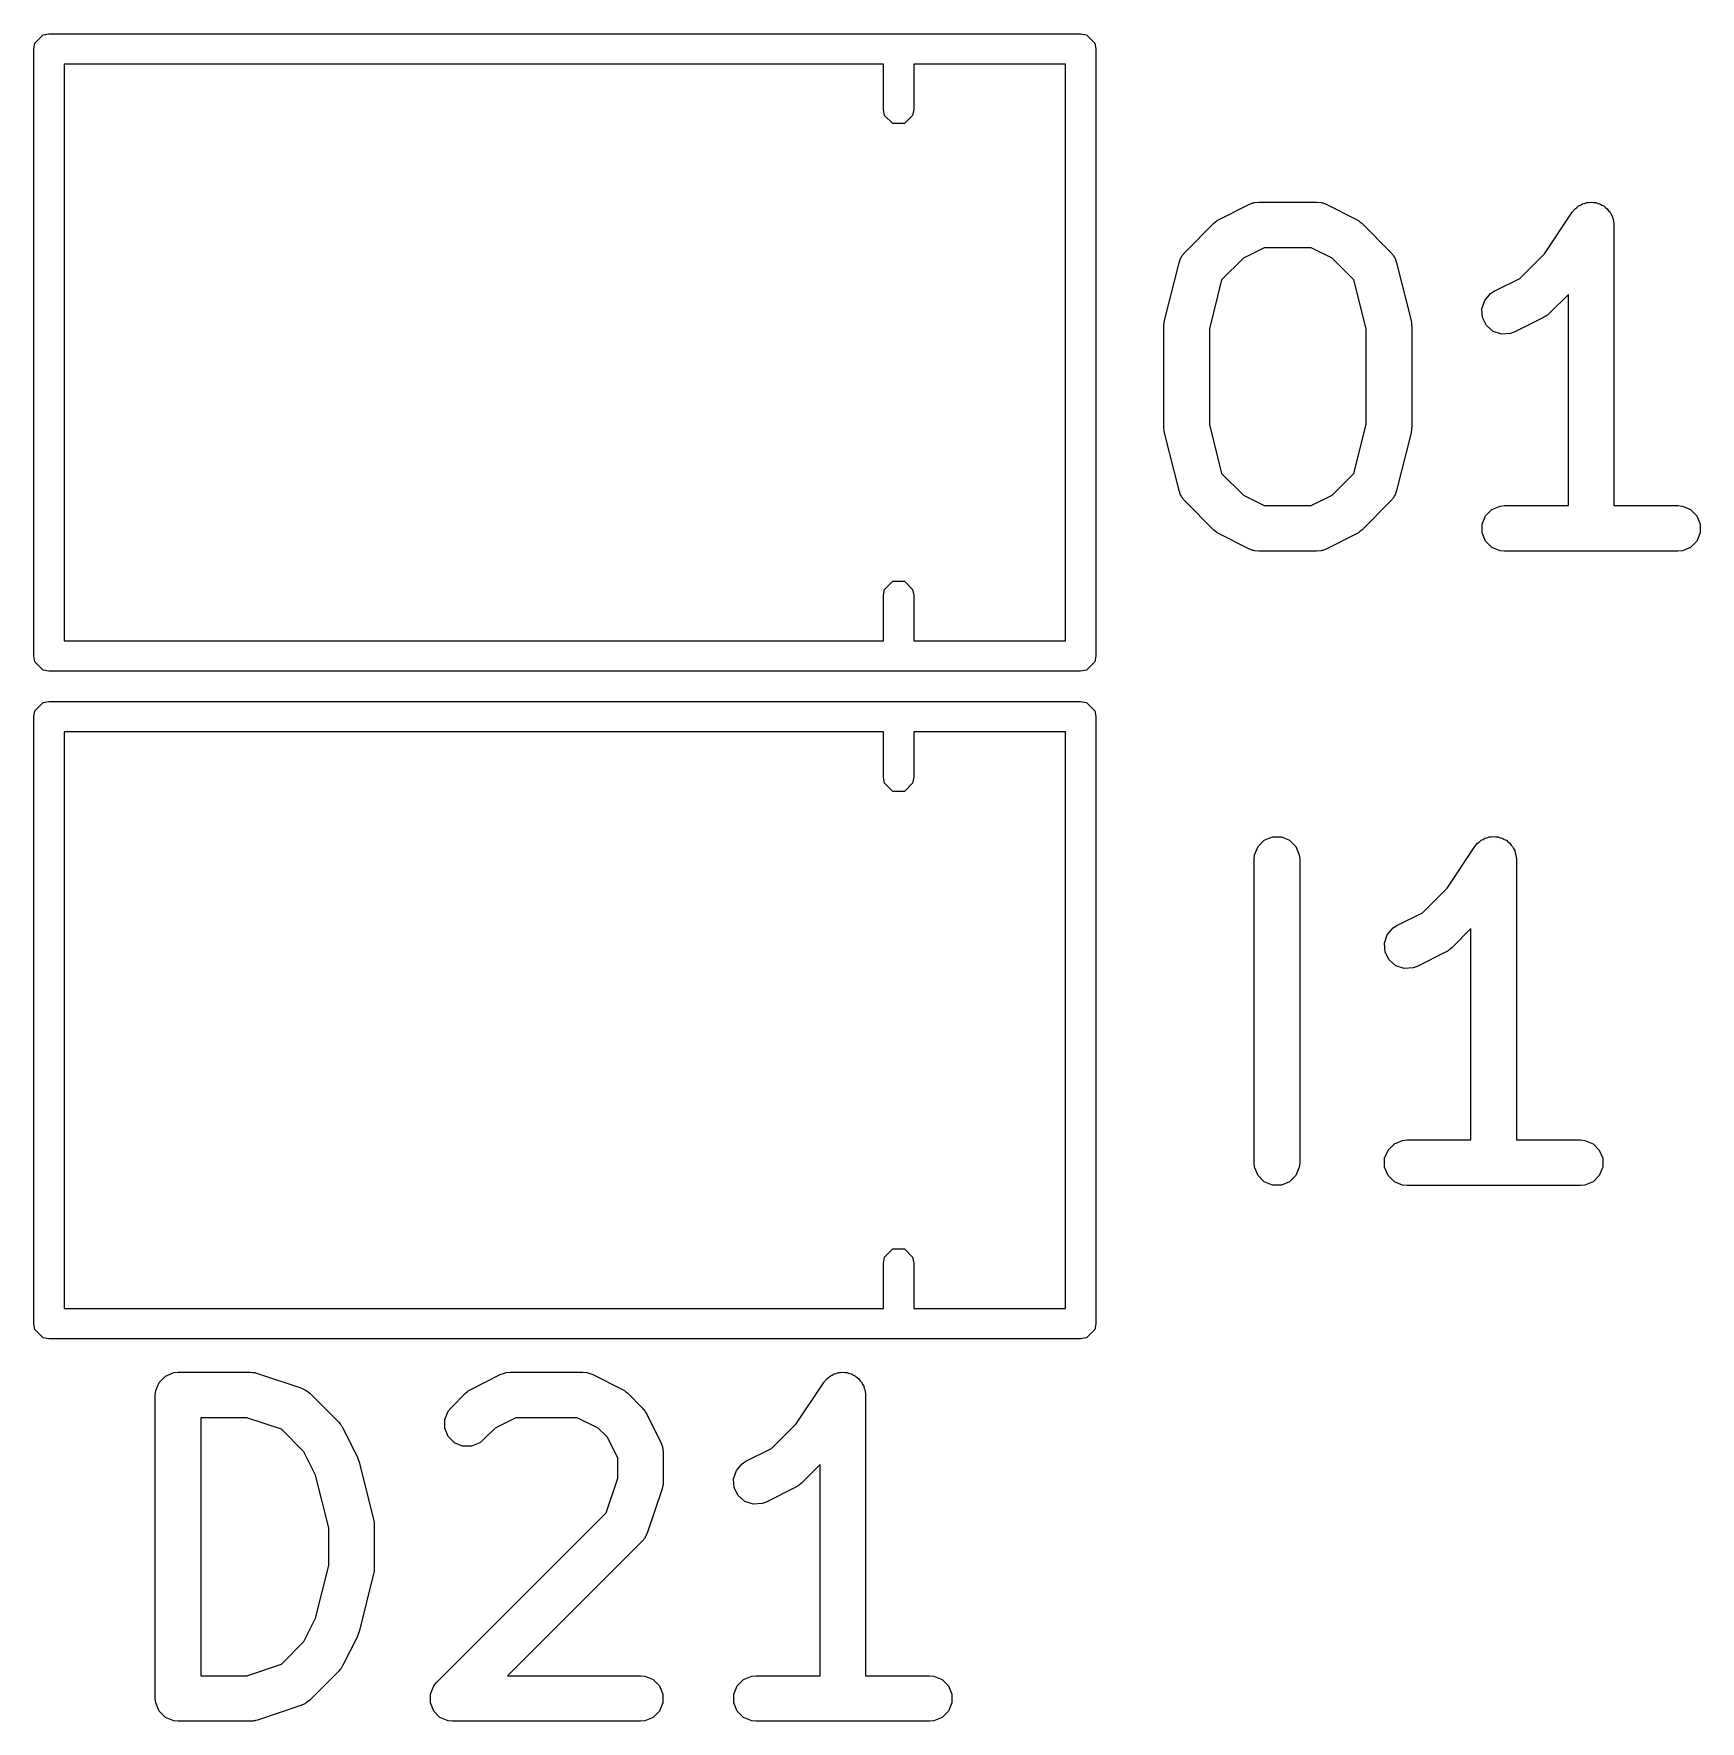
# Model space of a CAD drawing. Header units: inches. Extents: x 1.31 to 5.24, y -7.02 to -1.13.
# Drawn here: x 4.6665 to 4.8827, y -2.6846 to -2.4657 of the extents above; entities that cross this region are included whole.
import ezdxf

# ---------------------------------------------------------------- set-up
doc = ezdxf.new("R2010")
doc.units = ezdxf.units.IN
doc.header["$MEASUREMENT"] = 0
doc.layers.add('F.Silkscreen', color=41, linetype='CONTINUOUS', true_color=0xf2eda1)

msp = doc.modelspace()

# ---------------------------------------------------------------- linework, layer by layer
at = {"layer": 'F.Silkscreen', "linetype": 'CONTINUOUS'}
for p, q in [((4.66669, -2.46696), (4.66775, -2.4659)), ((4.66775, -2.4659), (4.6685, -2.46575)), ((4.6685, -2.46575), (4.80236, -2.46575)), ((4.80236, -2.46575), (4.80312, -2.4659)), ((4.80312, -2.4659), (4.80418, -2.46696)), ((4.66654, -2.46772), (4.66669, -2.46696)), ((4.66654, -2.54646), (4.66654, -2.46772)), ((4.80418, -2.46696), (4.80433, -2.46772)), ((4.80433, -2.46772), (4.80433, -2.54646)), ((4.77677, -2.46969), (4.67047, -2.46969)), ((4.67047, -2.46969), (4.67047, -2.54449)), ((4.77677, -2.47559), (4.77677, -2.46969)), ((4.78071, -2.46969), (4.78071, -2.47559)), ((4.80039, -2.46969), (4.78071, -2.46969)), ((4.80039, -2.54449), (4.80039, -2.46969)), ((4.77692, -2.47634), (4.77677, -2.47559)), ((4.78071, -2.47559), (4.78056, -2.47634)), ((4.77799, -2.47741), (4.77692, -2.47634)), ((4.77949, -2.47741), (4.77799, -2.47741)), ((4.78056, -2.47634), (4.77949, -2.47741)), ((4.82041, -2.48978), (4.82416, -2.4879)), ((4.82416, -2.4879), (4.8247, -2.4877)), ((4.8247, -2.4877), (4.82481, -2.48769)), ((4.82481, -2.48769), (4.82491, -2.48765)), ((4.82491, -2.48765), (4.82548, -2.48759)), ((4.82548, -2.48759), (4.83298, -2.48759)), ((4.83298, -2.48759), (4.83356, -2.48765)), ((4.83356, -2.48765), (4.83366, -2.48769)), ((4.83366, -2.48769), (4.83376, -2.4877)), ((4.83376, -2.4877), (4.8343, -2.4879)), ((4.8343, -2.4879), (4.83805, -2.48978)), ((4.86615, -2.4889), (4.86651, -2.48846)), ((4.86651, -2.48846), (4.86675, -2.4883)), ((4.86675, -2.4883), (4.86696, -2.48809)), ((4.86696, -2.48809), (4.86723, -2.48798)), ((4.86723, -2.48798), (4.86747, -2.48782)), ((4.86747, -2.48782), (4.86776, -2.48776)), ((4.86776, -2.48776), (4.86803, -2.48765)), ((4.86803, -2.48765), (4.86832, -2.48765)), ((4.86832, -2.48765), (4.8686, -2.48759)), ((4.8686, -2.48759), (4.86889, -2.48765)), ((4.86889, -2.48765), (4.86918, -2.48765)), ((4.86918, -2.48765), (4.86945, -2.48776)), ((4.86945, -2.48776), (4.86973, -2.48781)), ((4.86973, -2.48781), (4.86997, -2.48798)), ((4.86997, -2.48798), (4.87024, -2.48809)), ((4.87024, -2.48809), (4.87045, -2.48829)), ((4.87045, -2.48829), (4.87069, -2.48845)), ((4.87069, -2.48845), (4.87085, -2.4887)), ((4.87085, -2.4887), (4.87106, -2.4889)), ((4.8159, -2.49408), (4.81965, -2.49033)), ((4.81965, -2.49033), (4.81987, -2.49015)), ((4.81987, -2.49015), (4.81992, -2.49009)), ((4.81992, -2.49009), (4.82001, -2.49003)), ((4.82001, -2.49003), (4.82009, -2.48996)), ((4.82009, -2.48996), (4.82016, -2.48993)), ((4.82016, -2.48993), (4.82041, -2.48978)), ((4.83805, -2.48978), (4.8383, -2.48993)), ((4.8383, -2.48993), (4.83837, -2.48996)), ((4.83837, -2.48996), (4.83845, -2.49003)), ((4.83845, -2.49003), (4.83854, -2.49009)), ((4.83854, -2.49009), (4.83859, -2.49015)), ((4.83859, -2.49015), (4.83882, -2.49033)), ((4.83882, -2.49033), (4.84257, -2.49408)), ((4.86256, -2.49429), (4.86615, -2.48891)), ((4.86615, -2.48891), (4.86615, -2.4889)), ((4.86615, -2.4889), (4.86615, -2.4889)), ((4.86615, -2.4889), (4.86615, -2.4889)), ((4.87106, -2.4889), (4.87117, -2.48917)), ((4.87117, -2.48917), (4.87133, -2.48941)), ((4.87133, -2.48941), (4.87139, -2.4897)), ((4.87139, -2.4897), (4.8715, -2.48997)), ((4.8715, -2.48997), (4.87155, -2.49054)), ((4.87155, -2.49054), (4.87155, -2.49054)), ((4.87155, -2.49054), (4.87155, -2.49054)), ((4.87155, -2.49054), (4.87155, -2.49054)), ((4.87155, -2.49054), (4.87155, -2.52696)), ((4.81512, -2.49545), (4.81531, -2.49491)), ((4.81531, -2.49491), (4.81544, -2.49473)), ((4.81544, -2.49473), (4.81553, -2.49453)), ((4.81553, -2.49453), (4.8159, -2.49408)), ((4.82348, -2.49485), (4.82065, -2.49768)), ((4.82618, -2.4935), (4.82348, -2.49485)), ((4.83228, -2.4935), (4.82618, -2.4935)), ((4.83498, -2.49485), (4.83228, -2.4935)), ((4.83781, -2.49768), (4.83498, -2.49485)), ((4.84257, -2.49408), (4.84294, -2.49453)), ((4.84294, -2.49453), (4.84302, -2.49473)), ((4.84302, -2.49473), (4.84315, -2.49491)), ((4.84315, -2.49491), (4.84335, -2.49545)), ((4.85935, -2.49749), (4.86256, -2.49429)), ((4.81324, -2.50295), (4.81512, -2.49545)), ((4.84335, -2.49545), (4.84522, -2.50295)), ((4.85603, -2.49915), (4.85935, -2.49749)), ((4.82065, -2.49768), (4.81906, -2.50403)), ((4.8394, -2.50403), (4.83781, -2.49768)), ((4.85479, -2.50033), (4.85554, -2.49946)), ((4.85554, -2.49946), (4.85603, -2.49915)), ((4.86565, -2.49955), (4.86319, -2.50201)), ((4.86565, -2.52696), (4.86565, -2.49955)), ((4.85442, -2.50142), (4.85479, -2.50033)), ((4.85451, -2.50257), (4.85442, -2.50142)), ((4.81316, -2.50352), (4.81319, -2.50331)), ((4.81317, -2.50357), (4.81316, -2.50352)), ((4.81316, -2.50367), (4.81317, -2.50357)), ((4.81316, -2.51679), (4.81316, -2.50367)), ((4.81319, -2.50331), (4.81321, -2.50309)), ((4.81321, -2.50309), (4.81323, -2.50305)), ((4.81323, -2.50305), (4.81324, -2.50295)), ((4.81906, -2.50403), (4.81906, -2.51643)), ((4.8394, -2.51643), (4.8394, -2.50403)), ((4.84522, -2.50295), (4.84523, -2.50305)), ((4.84523, -2.50305), (4.84525, -2.50309)), ((4.84525, -2.50309), (4.84527, -2.50331)), ((4.84527, -2.50331), (4.8453, -2.50352)), ((4.8453, -2.50352), (4.8453, -2.50357)), ((4.8453, -2.50357), (4.84531, -2.50367)), ((4.84531, -2.50367), (4.84531, -2.51679)), ((4.85502, -2.5036), (4.85451, -2.50257)), ((4.85589, -2.50436), (4.85502, -2.5036)), ((4.86242, -2.50256), (4.85867, -2.50443)), ((4.86267, -2.5024), (4.86242, -2.50256)), ((4.86274, -2.50237), (4.86267, -2.5024)), ((4.86282, -2.50231), (4.86274, -2.50237)), ((4.86291, -2.50225), (4.86282, -2.50231)), ((4.86296, -2.50219), (4.86291, -2.50225)), ((4.86319, -2.50201), (4.86296, -2.50219)), ((4.85698, -2.50472), (4.85589, -2.50436)), ((4.85813, -2.50464), (4.85698, -2.50472)), ((4.85867, -2.50443), (4.85813, -2.50464)), ((4.81317, -2.51689), (4.81316, -2.51679)), ((4.81316, -2.51693), (4.81317, -2.51689)), ((4.81319, -2.51715), (4.81316, -2.51693)), ((4.81321, -2.51737), (4.81319, -2.51715)), ((4.81906, -2.51643), (4.82065, -2.52278)), ((4.83781, -2.52278), (4.8394, -2.51643)), ((4.84527, -2.51715), (4.84525, -2.51737)), ((4.8453, -2.51693), (4.84527, -2.51715)), ((4.84531, -2.51679), (4.8453, -2.51689)), ((4.8453, -2.51689), (4.8453, -2.51693)), ((4.81323, -2.51741), (4.81321, -2.51737)), ((4.81324, -2.51751), (4.81323, -2.51741)), ((4.81512, -2.52501), (4.81324, -2.51751)), ((4.84522, -2.51751), (4.84335, -2.52501)), ((4.84523, -2.51741), (4.84522, -2.51751)), ((4.84525, -2.51737), (4.84523, -2.51741)), ((4.82065, -2.52278), (4.82348, -2.52561)), ((4.83498, -2.52561), (4.83781, -2.52278)), ((4.81531, -2.52555), (4.81512, -2.52501)), ((4.81544, -2.52573), (4.81531, -2.52555)), ((4.81553, -2.52593), (4.81544, -2.52573)), ((4.8159, -2.52638), (4.81553, -2.52593)), ((4.82348, -2.52561), (4.82618, -2.52696)), ((4.83228, -2.52696), (4.83498, -2.52561)), ((4.84294, -2.52593), (4.84257, -2.52638)), ((4.84302, -2.52573), (4.84294, -2.52593)), ((4.84315, -2.52555), (4.84302, -2.52573)), ((4.84335, -2.52501), (4.84315, -2.52555)), ((4.81965, -2.53013), (4.8159, -2.52638)), ((4.82618, -2.52696), (4.83228, -2.52696)), ((4.84257, -2.52638), (4.83882, -2.53013)), ((4.8549, -2.52827), (4.85571, -2.52746)), ((4.85571, -2.52746), (4.85678, -2.52702)), ((4.85678, -2.52702), (4.85735, -2.52696)), ((4.85735, -2.52696), (4.86565, -2.52696)), ((4.87155, -2.52696), (4.87985, -2.52696)), ((4.87985, -2.52696), (4.88043, -2.52702)), ((4.88043, -2.52702), (4.88149, -2.52746)), ((4.88149, -2.52746), (4.88231, -2.52827)), ((4.81987, -2.53031), (4.81965, -2.53013)), ((4.81992, -2.53037), (4.81987, -2.53031)), ((4.82001, -2.53043), (4.81992, -2.53037)), ((4.83854, -2.53037), (4.83845, -2.53043)), ((4.83859, -2.53031), (4.83854, -2.53037)), ((4.83882, -2.53013), (4.83859, -2.53031)), ((4.85446, -2.52934), (4.8549, -2.52827)), ((4.85446, -2.53049), (4.85446, -2.52934)), ((4.88231, -2.52827), (4.88275, -2.52934)), ((4.88275, -2.52934), (4.88275, -2.53049)), ((4.82009, -2.53049), (4.82001, -2.53043)), ((4.82016, -2.53052), (4.82009, -2.53049)), ((4.82041, -2.53068), (4.82016, -2.53052)), ((4.82416, -2.53256), (4.82041, -2.53068)), ((4.8247, -2.53276), (4.82416, -2.53256)), ((4.8343, -2.53256), (4.83376, -2.53276)), ((4.83805, -2.53068), (4.8343, -2.53256)), ((4.8383, -2.53052), (4.83805, -2.53068)), ((4.83837, -2.53049), (4.8383, -2.53052)), ((4.83845, -2.53043), (4.83837, -2.53049)), ((4.8549, -2.53155), (4.85446, -2.53049)), ((4.85571, -2.53237), (4.8549, -2.53155)), ((4.85678, -2.53281), (4.85571, -2.53237)), ((4.88149, -2.53237), (4.88043, -2.53281)), ((4.88231, -2.53155), (4.88149, -2.53237)), ((4.88275, -2.53049), (4.88231, -2.53155)), ((4.82481, -2.53277), (4.8247, -2.53276)), ((4.82491, -2.53281), (4.82481, -2.53277)), ((4.82548, -2.53287), (4.82491, -2.53281)), ((4.83298, -2.53287), (4.82548, -2.53287)), ((4.83356, -2.53281), (4.83298, -2.53287)), ((4.83366, -2.53277), (4.83356, -2.53281)), ((4.83376, -2.53276), (4.83366, -2.53277)), ((4.85735, -2.53287), (4.85678, -2.53281)), ((4.87985, -2.53287), (4.85735, -2.53287)), ((4.88043, -2.53281), (4.87985, -2.53287)), ((4.77692, -2.53783), (4.77799, -2.53676)), ((4.77799, -2.53676), (4.77949, -2.53676)), ((4.77949, -2.53676), (4.78056, -2.53783)), ((4.77677, -2.53858), (4.77692, -2.53783)), ((4.77677, -2.54449), (4.77677, -2.53858)), ((4.78056, -2.53783), (4.78071, -2.53858)), ((4.78071, -2.53858), (4.78071, -2.54449)), ((4.67047, -2.54449), (4.77677, -2.54449)), ((4.78071, -2.54449), (4.80039, -2.54449)), ((4.66669, -2.54721), (4.66654, -2.54646)), ((4.66775, -2.54828), (4.66669, -2.54721)), ((4.80418, -2.54721), (4.80312, -2.54828)), ((4.80433, -2.54646), (4.80418, -2.54721)), ((4.6685, -2.54843), (4.66775, -2.54828)), ((4.80236, -2.54843), (4.6685, -2.54843)), ((4.80312, -2.54828), (4.80236, -2.54843)), ((4.66654, -2.55433), (4.66669, -2.55358)), ((4.66654, -2.63307), (4.66654, -2.55433)), ((4.66669, -2.55358), (4.66775, -2.55251)), ((4.66775, -2.55251), (4.6685, -2.55236)), ((4.6685, -2.55236), (4.80236, -2.55236)), ((4.80236, -2.55236), (4.80312, -2.55251)), ((4.80312, -2.55251), (4.80418, -2.55358)), ((4.80418, -2.55358), (4.80433, -2.55433)), ((4.80433, -2.55433), (4.80433, -2.63307)), ((4.77677, -2.5563), (4.67047, -2.5563)), ((4.67047, -2.5563), (4.67047, -2.6311)), ((4.77677, -2.5622), (4.77677, -2.5563)), ((4.78071, -2.5563), (4.78071, -2.5622)), ((4.80039, -2.5563), (4.78071, -2.5563)), ((4.80039, -2.6311), (4.80039, -2.5563)), ((4.77692, -2.56296), (4.77677, -2.5622)), ((4.77799, -2.56402), (4.77692, -2.56296)), ((4.78056, -2.56296), (4.77949, -2.56402)), ((4.78071, -2.5622), (4.78056, -2.56296)), ((4.77949, -2.56402), (4.77799, -2.56402)), ((4.82493, -2.57225), (4.82537, -2.57119)), ((4.82537, -2.57119), (4.82619, -2.57037)), ((4.82619, -2.57037), (4.82725, -2.56993)), ((4.82725, -2.56993), (4.8284, -2.56993)), ((4.8284, -2.56993), (4.82947, -2.57037)), ((4.82947, -2.57037), (4.83028, -2.57119)), ((4.83028, -2.57119), (4.83072, -2.57225)), ((4.8499, -2.57657), (4.85349, -2.57119)), ((4.85349, -2.57118), (4.85386, -2.57074)), ((4.85349, -2.57119), (4.85349, -2.57118)), ((4.85349, -2.57119), (4.85349, -2.57119)), ((4.85349, -2.57119), (4.85349, -2.57119)), ((4.85386, -2.57074), (4.8541, -2.57058)), ((4.8541, -2.57058), (4.85431, -2.57037)), ((4.85431, -2.57037), (4.85457, -2.57026)), ((4.85457, -2.57026), (4.85481, -2.5701)), ((4.85481, -2.5701), (4.8551, -2.57004)), ((4.8551, -2.57004), (4.85537, -2.56993)), ((4.85537, -2.56993), (4.85566, -2.56993)), ((4.85566, -2.56993), (4.85594, -2.56987)), ((4.85594, -2.56987), (4.85623, -2.56993)), ((4.85623, -2.56993), (4.85652, -2.56993)), ((4.85652, -2.56993), (4.85679, -2.57004)), ((4.85679, -2.57004), (4.85707, -2.5701)), ((4.85707, -2.5701), (4.85732, -2.57026)), ((4.85732, -2.57026), (4.85759, -2.57037)), ((4.85759, -2.57037), (4.85779, -2.57058)), ((4.85779, -2.57058), (4.85803, -2.57074)), ((4.85803, -2.57074), (4.8582, -2.57098)), ((4.8582, -2.57098), (4.8584, -2.57119)), ((4.8584, -2.57119), (4.85851, -2.57145)), ((4.85851, -2.57145), (4.85867, -2.57169)), ((4.85867, -2.57169), (4.85873, -2.57198)), ((4.82487, -2.57283), (4.82493, -2.57225)), ((4.82487, -2.6122), (4.82487, -2.57283)), ((4.83072, -2.57225), (4.83078, -2.57283)), ((4.83078, -2.57283), (4.83078, -2.6122)), ((4.85873, -2.57198), (4.85884, -2.57225)), ((4.85884, -2.57225), (4.8589, -2.57282)), ((4.8589, -2.57282), (4.8589, -2.57282)), ((4.8589, -2.57282), (4.8589, -2.57283)), ((4.8589, -2.57283), (4.8589, -2.57283)), ((4.8589, -2.57283), (4.8589, -2.60924)), ((4.8467, -2.57977), (4.8499, -2.57657)), ((4.84338, -2.58144), (4.8467, -2.57977)), ((4.84177, -2.58371), (4.84213, -2.58261)), ((4.84213, -2.58261), (4.84289, -2.58174)), ((4.84289, -2.58174), (4.84338, -2.58144)), ((4.85299, -2.58183), (4.85054, -2.58429)), ((4.85299, -2.60924), (4.85299, -2.58183)), ((4.84185, -2.58486), (4.84177, -2.58371)), ((4.84237, -2.58589), (4.84185, -2.58486)), ((4.84977, -2.58484), (4.84602, -2.58672)), ((4.85002, -2.58469), (4.84977, -2.58484)), ((4.85009, -2.58466), (4.85002, -2.58469)), ((4.85017, -2.58459), (4.85009, -2.58466)), ((4.85026, -2.58453), (4.85017, -2.58459)), ((4.85031, -2.58447), (4.85026, -2.58453)), ((4.85054, -2.58429), (4.85031, -2.58447)), ((4.84324, -2.58664), (4.84237, -2.58589)), ((4.84433, -2.58701), (4.84324, -2.58664)), ((4.84548, -2.58692), (4.84433, -2.58701)), ((4.84602, -2.58672), (4.84548, -2.58692)), ((4.8418, -2.61162), (4.84224, -2.61056)), ((4.84224, -2.61056), (4.84306, -2.60974)), ((4.84306, -2.60974), (4.84412, -2.6093)), ((4.84412, -2.6093), (4.8447, -2.60924)), ((4.8447, -2.60924), (4.85299, -2.60924)), ((4.8589, -2.60924), (4.8672, -2.60924)), ((4.8672, -2.60924), (4.86777, -2.6093)), ((4.86777, -2.6093), (4.86884, -2.60974)), ((4.86884, -2.60974), (4.86965, -2.61056)), ((4.86965, -2.61056), (4.87009, -2.61162)), ((4.82493, -2.61277), (4.82487, -2.6122)), ((4.82537, -2.61384), (4.82493, -2.61277)), ((4.83072, -2.61277), (4.83028, -2.61384)), ((4.83078, -2.6122), (4.83072, -2.61277)), ((4.8418, -2.61277), (4.8418, -2.61162)), ((4.84224, -2.61384), (4.8418, -2.61277)), ((4.87009, -2.61277), (4.86965, -2.61384)), ((4.87009, -2.61162), (4.87009, -2.61277)), ((4.82619, -2.61465), (4.82537, -2.61384)), ((4.82725, -2.61509), (4.82619, -2.61465)), ((4.8284, -2.61509), (4.82725, -2.61509)), ((4.82947, -2.61465), (4.8284, -2.61509)), ((4.83028, -2.61384), (4.82947, -2.61465)), ((4.84306, -2.61465), (4.84224, -2.61384)), ((4.84412, -2.61509), (4.84306, -2.61465)), ((4.8447, -2.61515), (4.84412, -2.61509)), ((4.8672, -2.61515), (4.8447, -2.61515)), ((4.86777, -2.61509), (4.8672, -2.61515)), ((4.86884, -2.61465), (4.86777, -2.61509)), ((4.86965, -2.61384), (4.86884, -2.61465)), ((4.77677, -2.6252), (4.77692, -2.62444)), ((4.77692, -2.62444), (4.77799, -2.62338)), ((4.77799, -2.62338), (4.77949, -2.62338)), ((4.77949, -2.62338), (4.78056, -2.62444)), ((4.78056, -2.62444), (4.78071, -2.6252)), ((4.77677, -2.6311), (4.77677, -2.6252)), ((4.78071, -2.6252), (4.78071, -2.6311)), ((4.66669, -2.63382), (4.66654, -2.63307)), ((4.67047, -2.6311), (4.77677, -2.6311)), ((4.78071, -2.6311), (4.80039, -2.6311)), ((4.80433, -2.63307), (4.80418, -2.63382)), ((4.66775, -2.63489), (4.66669, -2.63382)), ((4.6685, -2.63504), (4.66775, -2.63489)), ((4.80236, -2.63504), (4.6685, -2.63504)), ((4.80312, -2.63489), (4.80236, -2.63504)), ((4.80418, -2.63382), (4.80312, -2.63489)), ((4.68362, -2.63986), (4.68469, -2.63942)), ((4.68469, -2.63942), (4.68526, -2.63936)), ((4.68526, -2.63936), (4.69464, -2.63936)), ((4.69464, -2.63936), (4.69493, -2.63939)), ((4.69493, -2.63939), (4.69501, -2.63939)), ((4.69501, -2.63939), (4.69511, -2.63941)), ((4.69511, -2.63941), (4.69521, -2.63942)), ((4.69521, -2.63942), (4.69529, -2.63945)), ((4.69529, -2.63945), (4.69557, -2.63951)), ((4.69557, -2.63951), (4.7012, -2.64139)), ((4.72331, -2.64155), (4.72706, -2.63967)), ((4.72706, -2.63967), (4.7276, -2.63947)), ((4.7276, -2.63947), (4.72771, -2.63946)), ((4.72771, -2.63946), (4.72781, -2.63942)), ((4.72781, -2.63942), (4.72838, -2.63936)), ((4.72838, -2.63936), (4.73776, -2.63936)), ((4.73776, -2.63936), (4.73833, -2.63942)), ((4.73833, -2.63942), (4.73843, -2.63946)), ((4.73843, -2.63946), (4.73854, -2.63947)), ((4.73854, -2.63947), (4.73908, -2.63967)), ((4.73908, -2.63967), (4.74283, -2.64155)), ((4.76986, -2.63986), (4.77013, -2.63975)), ((4.77013, -2.63975), (4.77037, -2.63959)), ((4.77037, -2.63959), (4.77066, -2.63953)), ((4.77066, -2.63953), (4.77093, -2.63942)), ((4.77093, -2.63942), (4.77122, -2.63942)), ((4.77122, -2.63942), (4.7715, -2.63936)), ((4.7715, -2.63936), (4.77179, -2.63942)), ((4.77179, -2.63942), (4.77208, -2.63942)), ((4.77208, -2.63942), (4.77235, -2.63953)), ((4.77235, -2.63953), (4.77263, -2.63959)), ((4.77263, -2.63959), (4.77287, -2.63975)), ((4.77287, -2.63975), (4.77314, -2.63986)), ((4.68231, -2.64232), (4.68237, -2.64174)), ((4.68237, -2.64174), (4.68281, -2.64068)), ((4.68281, -2.64068), (4.68362, -2.63986)), ((4.7012, -2.64139), (4.70172, -2.64163)), ((4.70172, -2.64163), (4.7018, -2.64169)), ((4.7018, -2.64169), (4.7019, -2.64174)), ((4.7019, -2.64174), (4.70235, -2.6421)), ((4.72255, -2.6421), (4.72277, -2.64192)), ((4.72277, -2.64192), (4.72282, -2.64186)), ((4.72282, -2.64186), (4.72291, -2.6418)), ((4.72291, -2.6418), (4.72299, -2.64174)), ((4.72299, -2.64174), (4.72307, -2.64171)), ((4.72307, -2.64171), (4.72331, -2.64155)), ((4.74283, -2.64155), (4.74308, -2.64171)), ((4.74308, -2.64171), (4.74315, -2.64174)), ((4.74315, -2.64174), (4.74323, -2.6418)), ((4.74323, -2.6418), (4.74332, -2.64186)), ((4.74332, -2.64186), (4.74337, -2.64192)), ((4.74337, -2.64192), (4.7436, -2.6421)), ((4.76546, -2.64606), (4.76905, -2.64068)), ((4.76905, -2.64067), (4.76941, -2.64023)), ((4.76905, -2.64068), (4.76905, -2.64067)), ((4.76905, -2.64068), (4.76905, -2.64068)), ((4.76905, -2.64068), (4.76905, -2.64068)), ((4.76941, -2.64023), (4.76966, -2.64007)), ((4.76966, -2.64007), (4.76986, -2.63986)), ((4.77314, -2.63986), (4.77335, -2.64007)), ((4.77335, -2.64007), (4.77359, -2.64023)), ((4.77359, -2.64023), (4.77375, -2.64047)), ((4.77375, -2.64047), (4.77396, -2.64068)), ((4.77396, -2.64068), (4.77407, -2.64094)), ((4.77407, -2.64094), (4.77423, -2.64118)), ((4.77423, -2.64118), (4.77429, -2.64147)), ((4.77429, -2.64147), (4.7744, -2.64174)), ((4.7744, -2.64174), (4.77446, -2.64231)), ((4.68231, -2.68169), (4.68231, -2.64232)), ((4.70235, -2.6421), (4.7061, -2.64585)), ((4.7203, -2.64442), (4.72067, -2.64398)), ((4.72067, -2.64398), (4.72255, -2.6421)), ((4.7436, -2.6421), (4.74547, -2.64398)), ((4.74547, -2.64398), (4.74566, -2.6442)), ((4.77446, -2.64231), (4.77446, -2.64231)), ((4.77446, -2.64231), (4.77446, -2.64231)), ((4.77446, -2.64231), (4.77446, -2.64232)), ((4.77446, -2.64232), (4.77446, -2.67873)), ((4.69416, -2.64527), (4.68822, -2.64527)), ((4.68822, -2.64527), (4.68822, -2.67873)), ((4.69867, -2.64677), (4.69416, -2.64527)), ((4.7061, -2.64585), (4.70629, -2.64608)), ((4.70629, -2.64608), (4.70634, -2.64613)), ((4.70634, -2.64613), (4.7064, -2.64622)), ((4.7064, -2.64622), (4.70647, -2.6463)), ((4.70647, -2.6463), (4.7065, -2.64637)), ((4.7065, -2.64637), (4.70665, -2.64662)), ((4.71986, -2.64549), (4.7203, -2.64442)), ((4.71986, -2.64664), (4.71986, -2.64549)), ((4.72908, -2.64527), (4.72638, -2.64662)), ((4.73706, -2.64527), (4.72908, -2.64527)), ((4.73976, -2.64662), (4.73706, -2.64527)), ((4.74566, -2.6442), (4.74571, -2.64425)), ((4.74571, -2.64425), (4.74577, -2.64434)), ((4.74577, -2.64434), (4.74584, -2.64442)), ((4.74584, -2.64442), (4.74587, -2.6445)), ((4.74587, -2.6445), (4.74602, -2.64474)), ((4.74602, -2.64474), (4.7479, -2.64849)), ((4.76226, -2.64926), (4.76546, -2.64606)), ((4.70159, -2.64969), (4.69867, -2.64677)), ((4.70665, -2.64662), (4.70853, -2.65037)), ((4.7203, -2.64771), (4.71986, -2.64664)), ((4.72112, -2.64852), (4.7203, -2.64771)), ((4.72218, -2.64896), (4.72112, -2.64852)), ((4.7244, -2.64852), (4.72334, -2.64896)), ((4.72485, -2.64815), (4.7244, -2.64852)), ((4.72638, -2.64662), (4.72485, -2.64815)), ((4.74096, -2.64781), (4.73976, -2.64662)), ((4.7423, -2.65051), (4.74096, -2.64781)), ((4.7479, -2.64849), (4.7481, -2.64903)), ((4.7031, -2.65272), (4.70159, -2.64969)), ((4.70853, -2.65037), (4.70854, -2.65041)), ((4.70854, -2.65041), (4.70856, -2.65043)), ((4.70856, -2.65043), (4.70864, -2.65067)), ((4.70864, -2.65067), (4.70873, -2.65091)), ((4.72334, -2.64896), (4.72218, -2.64896)), ((4.7423, -2.65309), (4.7423, -2.65051)), ((4.7481, -2.64903), (4.74811, -2.64914)), ((4.74811, -2.64914), (4.74815, -2.64924)), ((4.74815, -2.64924), (4.74821, -2.64981)), ((4.74821, -2.64981), (4.74821, -2.65356)), ((4.75893, -2.65092), (4.76226, -2.64926)), ((4.70481, -2.65955), (4.7031, -2.65272)), ((4.70873, -2.65091), (4.70874, -2.65093)), ((4.70874, -2.65093), (4.70875, -2.65097)), ((4.70875, -2.65097), (4.71063, -2.65847)), ((4.75733, -2.65319), (4.75769, -2.6521)), ((4.75769, -2.6521), (4.75844, -2.65123)), ((4.75844, -2.65123), (4.75893, -2.65092)), ((4.76855, -2.65132), (4.76609, -2.65378)), ((4.76855, -2.67873), (4.76855, -2.65132)), ((4.7408, -2.65759), (4.7423, -2.65309)), ((4.74806, -2.6545), (4.74618, -2.66012)), ((4.74812, -2.65421), (4.74806, -2.6545)), ((4.74815, -2.65414), (4.74812, -2.65421)), ((4.74816, -2.65404), (4.74815, -2.65414)), ((4.74819, -2.65393), (4.74816, -2.65404)), ((4.74821, -2.65356), (4.74818, -2.65386)), ((4.74818, -2.65386), (4.74819, -2.65393)), ((4.75741, -2.65434), (4.75733, -2.65319)), ((4.75792, -2.65537), (4.75741, -2.65434)), ((4.76532, -2.65433), (4.76158, -2.65621)), ((4.76557, -2.65417), (4.76532, -2.65433)), ((4.76564, -2.65414), (4.76557, -2.65417)), ((4.76573, -2.65408), (4.76564, -2.65414)), ((4.76581, -2.65402), (4.76573, -2.65408)), ((4.76587, -2.65396), (4.76581, -2.65402)), ((4.76609, -2.65378), (4.76587, -2.65396)), ((4.75879, -2.65613), (4.75792, -2.65537)), ((4.75989, -2.65649), (4.75879, -2.65613)), ((4.76103, -2.65641), (4.75989, -2.65649)), ((4.76158, -2.65621), (4.76103, -2.65641)), ((4.71063, -2.65847), (4.71064, -2.65857)), ((4.71064, -2.65857), (4.71066, -2.65861)), ((4.71066, -2.65861), (4.71068, -2.65883)), ((4.71068, -2.65883), (4.71071, -2.65905)), ((4.71071, -2.65905), (4.7107, -2.65909)), ((4.7107, -2.65909), (4.71071, -2.65919)), ((4.71071, -2.65919), (4.71071, -2.66481)), ((4.7188, -2.6796), (4.7408, -2.65759)), ((4.70481, -2.66445), (4.70481, -2.65955)), ((4.74547, -2.66128), (4.72801, -2.67873)), ((4.74584, -2.66083), (4.74547, -2.66128)), ((4.74588, -2.66073), (4.74584, -2.66083)), ((4.74595, -2.66065), (4.74588, -2.66073)), ((4.74618, -2.66012), (4.74595, -2.66065)), ((4.7031, -2.67128), (4.70481, -2.66445)), ((4.71063, -2.66553), (4.70875, -2.67303)), ((4.71064, -2.66543), (4.71063, -2.66553)), ((4.71066, -2.66539), (4.71064, -2.66543)), ((4.71068, -2.66517), (4.71066, -2.66539)), ((4.71071, -2.66496), (4.71068, -2.66517)), ((4.71071, -2.66481), (4.7107, -2.66491)), ((4.7107, -2.66491), (4.71071, -2.66496)), ((4.70159, -2.67431), (4.7031, -2.67128)), ((4.69867, -2.67723), (4.70159, -2.67431)), ((4.70853, -2.67363), (4.70665, -2.67738)), ((4.70854, -2.67359), (4.70853, -2.67363)), ((4.70856, -2.67357), (4.70854, -2.67359)), ((4.70864, -2.67333), (4.70856, -2.67357)), ((4.70873, -2.67309), (4.70864, -2.67333)), ((4.70874, -2.67307), (4.70873, -2.67309)), ((4.70875, -2.67303), (4.70874, -2.67307)), ((4.68822, -2.67873), (4.69416, -2.67873)), ((4.69416, -2.67873), (4.69867, -2.67723)), ((4.7061, -2.67815), (4.70235, -2.6819)), ((4.70629, -2.67792), (4.7061, -2.67815)), ((4.70634, -2.67787), (4.70629, -2.67792)), ((4.7064, -2.67778), (4.70634, -2.67787)), ((4.70647, -2.6777), (4.7064, -2.67778)), ((4.7065, -2.67763), (4.70647, -2.6777)), ((4.70665, -2.67738), (4.7065, -2.67763)), ((4.72801, -2.67873), (4.74526, -2.67873)), ((4.74526, -2.67873), (4.74583, -2.67879)), ((4.74583, -2.67879), (4.7469, -2.67923)), ((4.75861, -2.67923), (4.75968, -2.67879)), ((4.75968, -2.67879), (4.76025, -2.67873)), ((4.76025, -2.67873), (4.76855, -2.67873)), ((4.77446, -2.67873), (4.78275, -2.67873)), ((4.78275, -2.67873), (4.78333, -2.67879)), ((4.78333, -2.67879), (4.78439, -2.67923)), ((4.71799, -2.68111), (4.71843, -2.68005)), ((4.71799, -2.68226), (4.71799, -2.68111)), ((4.71843, -2.68005), (4.7188, -2.6796)), ((4.7469, -2.67923), (4.74771, -2.68005)), ((4.74771, -2.68005), (4.74815, -2.68111)), ((4.74815, -2.68111), (4.74815, -2.68226)), ((4.75736, -2.68111), (4.7578, -2.68005)), ((4.75736, -2.68226), (4.75736, -2.68111)), ((4.7578, -2.68005), (4.75861, -2.67923)), ((4.78439, -2.67923), (4.78521, -2.68005)), ((4.78521, -2.68005), (4.78565, -2.68111)), ((4.78565, -2.68111), (4.78565, -2.68226)), ((4.68237, -2.68226), (4.68231, -2.68169)), ((4.68281, -2.68333), (4.68237, -2.68226)), ((4.68362, -2.68414), (4.68281, -2.68333)), ((4.7012, -2.68261), (4.69557, -2.68449)), ((4.70172, -2.68238), (4.7012, -2.68261)), ((4.7018, -2.68231), (4.70172, -2.68238)), ((4.7019, -2.68227), (4.7018, -2.68231)), ((4.70235, -2.6819), (4.7019, -2.68227)), ((4.71843, -2.68333), (4.71799, -2.68226)), ((4.71924, -2.68414), (4.71843, -2.68333)), ((4.74771, -2.68333), (4.7469, -2.68414)), ((4.74815, -2.68226), (4.74771, -2.68333)), ((4.7578, -2.68333), (4.75736, -2.68226)), ((4.75861, -2.68414), (4.7578, -2.68333)), ((4.78521, -2.68333), (4.78439, -2.68414)), ((4.78565, -2.68226), (4.78521, -2.68333)), ((4.68469, -2.68458), (4.68362, -2.68414)), ((4.68526, -2.68464), (4.68469, -2.68458)), ((4.69464, -2.68464), (4.68526, -2.68464)), ((4.69493, -2.68461), (4.69464, -2.68464)), ((4.69501, -2.68462), (4.69493, -2.68461)), ((4.69511, -2.68459), (4.69501, -2.68462)), ((4.69521, -2.68458), (4.69511, -2.68459)), ((4.69529, -2.68455), (4.69521, -2.68458)), ((4.69557, -2.68449), (4.69529, -2.68455)), ((4.72031, -2.68458), (4.71924, -2.68414)), ((4.72088, -2.68464), (4.72031, -2.68458)), ((4.74526, -2.68464), (4.72088, -2.68464)), ((4.74583, -2.68458), (4.74526, -2.68464)), ((4.7469, -2.68414), (4.74583, -2.68458)), ((4.75968, -2.68458), (4.75861, -2.68414)), ((4.76025, -2.68464), (4.75968, -2.68458)), ((4.78275, -2.68464), (4.76025, -2.68464)), ((4.78333, -2.68458), (4.78275, -2.68464)), ((4.78439, -2.68414), (4.78333, -2.68458))]:
    msp.add_line(p, q, dxfattribs=at)

doc.saveas('drawing.dxf')
